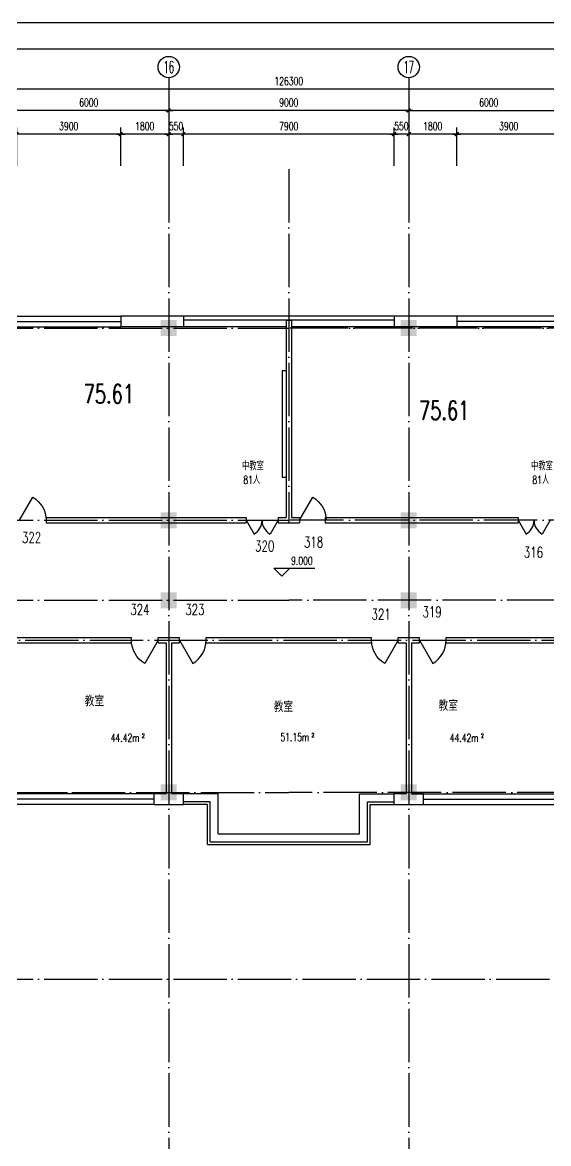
# Model space of a CAD drawing. Extents: x 165127 to 1058185, y 60808 to 144908.
# Drawn here: x 587235 to 606967, y 102894 to 144908 of the extents above; entities that cross this region are included whole.
import ezdxf
from ezdxf.enums import TextEntityAlignment as Align

# ---------------------------------------------------------------- set-up
doc = ezdxf.new("R2010")
doc.units = 0
doc.header["$LTSCALE"] = 1000
doc.linetypes.add('DOTE', pattern=[2.42, 2, -0.2, 0.02, -0.2])
doc.layers.get('0').update_dxf_attribs({"linetype": 'CONTINUOUS'})
doc.layers.get('DEFPOINTS').update_dxf_attribs({"linetype": 'CONTINUOUS'})
for name, color, linetype in [('AXIS', 3, 'CONTINUOUS'), ('AXIS_TEXT', 7, 'CONTINUOUS'), ('COLUMN', 7, 'CONTINUOUS'), ('DOTE', 1, 'DOTE'), ('PUB_DIM', 3, 'CONTINUOUS'), ('PUB_TEXT', 7, 'CONTINUOUS'), ('WALL', 255, 'CONTINUOUS'), ('WINDOW', 2, 'CONTINUOUS'), ('WINDOW_TEXT', 7, 'CONTINUOUS'), ('面积注记', 7, 'CONTINUOUS')]:
    doc.layers.add(name, color=color, linetype=linetype)
doc.styles.add('_HZTXT', font='romans.shx', dxfattribs={"width": 0.7, "bigfont": 'z.shx'})
doc.styles.add('COMPLEX', font='COMPLEX')
doc.styles.add('DIM_FONT', font='SIMPLEX.shx', dxfattribs={"width": 0.7})
doc.styles.add('SIMPLEX', font='SIMPLEX.SHX')
doc.dimstyles.new('AXIS', dxfattribs={"dimtxt": 300, "dimasz": 1, "dimexe": 250, "dimexo": 300, "dimgap": 150, "dimtad": 1, "dimdec": 0, "dimdsep": 46, "dimtxsty": 'DIM_FONT', "dimblk": '_DIMX', "dimcen": 2.5, "dimse1": 1, "dimse2": 1, "dimclrt": 7, "dimadec": 0, "dimazin": 0, "dimtfac": 1, "dimtdec": 0, "dimtix": 1, "dimtmove": 2, "dimatfit": 3, "dimldrblk": '_DIMX', "dimfxl": 1, "dimarcsym": 0})
doc.dimstyles.new('DIMA', dxfattribs={"dimtxt": 300, "dimasz": 1, "dimexe": 250, "dimexo": 300, "dimgap": 150, "dimtad": 1, "dimdec": 0, "dimdsep": 46, "dimtxsty": 'DIM_FONT', "dimblk": '_DIMX', "dimcen": 2.5, "dimse1": 1, "dimclrt": 7, "dimadec": 0, "dimazin": 0, "dimtfac": 1, "dimtdec": 0, "dimtix": 1, "dimtmove": 2, "dimatfit": 3, "dimldrblk": '_DIMX', "dimfxl": 1, "dimarcsym": 0})
doc.dimstyles.new('DIMB', dxfattribs={"dimtxt": 300, "dimasz": 1, "dimexe": 250, "dimexo": 300, "dimgap": 150, "dimtad": 1, "dimdec": 0, "dimdsep": 46, "dimtxsty": 'DIM_FONT', "dimblk": '_DIMX', "dimcen": 2.5, "dimse2": 1, "dimclrt": 7, "dimadec": 0, "dimazin": 0, "dimtfac": 1, "dimtdec": 0, "dimtix": 1, "dimtmove": 2, "dimatfit": 3, "dimldrblk": '_DIMX', "dimfxl": 1, "dimarcsym": 0})
doc.dimstyles.new('DIMN', dxfattribs={"dimtxt": 300, "dimasz": 1, "dimexe": 250, "dimexo": 300, "dimgap": 150, "dimtad": 1, "dimdec": 0, "dimdsep": 46, "dimtxsty": 'DIM_FONT', "dimblk": '_DIMX', "dimcen": 2.5, "dimclrt": 7, "dimadec": 0, "dimazin": 0, "dimtfac": 1, "dimtdec": 0, "dimtix": 1, "dimtmove": 2, "dimatfit": 3, "dimldrblk": '_DIMX', "dimfxl": 1, "dimarcsym": 0})

# ---------------------------------------------------------------- blocks, each defined once
blk = doc.blocks.new('_FZH')
blk.add_solid([(-0.5, -0.5), (0.5, -0.5), (-0.5, 0.5), (0.5, 0.5)])
blk = doc.blocks.new('A$C34131D43')
at = {"color": 243}
blk.add_line((0, 84100), (160900, 84100), dxfattribs=at)
at = {"color": 244}
blk.add_line((159900, 83100), (2500, 83100), dxfattribs=at)
blk = doc.blocks.new('_AXISO')
blk.add_circle((0, 0), 0.5)
at = {"layer": 'AXIS_TEXT', "style": 'COMPLEX', "width": 1.041667}
blk.add_attdef('A', text='', height=0.56, dxfattribs=at).set_placement((-0.25, -0.28), (0.25, -0.28), align=Align.FIT)
blk = doc.blocks.new('_DIMX')
blk.add_line((-150, 0), (150, 0))
at = {"const_width": 50}
blk.add_lwpolyline([(-70, -70), (70, 70)], dxfattribs=at)
blk = doc.blocks.new('*D611')
at = {"color": 0, "linetype": 'ByBlock'}
blk.add_line((688128, 196199), (679130, 196199), dxfattribs=at)
at = {"layer": 'DEFPOINTS', "color": 0, "linetype": 'ByBlock'}
for p in [(679129, 196199), (679129, 193999), (688129, 193999)]:
    blk.add_point(p, dxfattribs=at)
at = {"color": 0, "linetype": 'ByBlock', "rotation": 180}
blk.add_blockref('_DIMX', (679129, 196199), dxfattribs=at)
at = {"color": 0, "linetype": 'ByBlock'}
blk.add_blockref('_DIMX', (688129, 196199), dxfattribs=at)
at = {"color": 7, "linetype": 'ByBlock', "insert": (683629, 196499), "char_height": 300, "attachment_point": 5, "style": 'DIM_FONT'}
blk.add_mtext('9000', dxfattribs=at)
blk = doc.blocks.new('*D612')
at = {"color": 0, "linetype": 'ByBlock'}
blk.add_line((679128, 196199), (673130, 196199), dxfattribs=at)
at = {"layer": 'DEFPOINTS', "color": 0, "linetype": 'ByBlock'}
for p in [(673129, 196199), (673129, 193999), (679129, 193999)]:
    blk.add_point(p, dxfattribs=at)
at = {"color": 0, "linetype": 'ByBlock', "rotation": 180}
blk.add_blockref('_DIMX', (673129, 196199), dxfattribs=at)
at = {"color": 0, "linetype": 'ByBlock'}
blk.add_blockref('_DIMX', (679129, 196199), dxfattribs=at)
at = {"color": 7, "linetype": 'ByBlock', "insert": (676129, 196499), "char_height": 300, "attachment_point": 5, "style": 'DIM_FONT'}
blk.add_mtext('6000', dxfattribs=at)
blk = doc.blocks.new('*D621')
at = {"color": 0, "linetype": 'ByBlock'}
for p, q in [((620479, 194299), (620479, 197249)), ((746779, 194299), (746779, 197249)), ((746778, 196999), (620480, 196999))]:
    blk.add_line(p, q, dxfattribs=at)
at = {"layer": 'DEFPOINTS', "color": 0, "linetype": 'ByBlock'}
for p in [(620479, 196999), (620479, 193999), (746779, 193999)]:
    blk.add_point(p, dxfattribs=at)
at = {"color": 0, "linetype": 'ByBlock', "rotation": 180}
blk.add_blockref('_DIMX', (620479, 196999), dxfattribs=at)
at = {"color": 0, "linetype": 'ByBlock'}
blk.add_blockref('_DIMX', (746779, 196999), dxfattribs=at)
at = {"color": 7, "linetype": 'ByBlock', "insert": (683629, 197299), "char_height": 300, "attachment_point": 5, "style": 'DIM_FONT'}
blk.add_mtext('126300', dxfattribs=at)
blk = doc.blocks.new('*D702')
at = {"color": 0, "linetype": 'ByBlock'}
blk.add_line((688130, 196199), (694128, 196199), dxfattribs=at)
at = {"layer": 'DEFPOINTS', "color": 0, "linetype": 'ByBlock'}
for p in [(694129, 196199), (688129, 193999), (694129, 193999)]:
    blk.add_point(p, dxfattribs=at)
at = {"color": 0, "linetype": 'ByBlock', "rotation": 180}
blk.add_blockref('_DIMX', (688129, 196199), dxfattribs=at)
at = {"color": 0, "linetype": 'ByBlock'}
blk.add_blockref('_DIMX', (694129, 196199), dxfattribs=at)
at = {"color": 7, "linetype": 'ByBlock', "insert": (691129, 196499), "char_height": 300, "attachment_point": 5, "style": 'DIM_FONT'}
blk.add_mtext('6000', dxfattribs=at)
blk = doc.blocks.new('_DBLK')
blk.add_line((-0.5, 0), (0, -0.866))
blk.add_arc((-0.5, 0), 1, 300, 0)
at = {"layer": 'WINDOW_TEXT', "style": 'SIMPLEX', "flags": 9}
blk.add_attdef('A', text='', height=1, dxfattribs=at).set_placement((0, 1.5), align=Align.MIDDLE)
blk = doc.blocks.new('_DBLK1')
for p, q in [((-0.5, 0), (-0.25, -0.433)), ((0.5, 0), (0.25, -0.433))]:
    blk.add_line(p, q)
for centre, start, end in [((-0.5, 0), 300, 0), ((0.5, 0), 180, 240)]:
    blk.add_arc(centre, 0.5, start, end)
at = {"layer": 'WINDOW_TEXT', "style": 'SIMPLEX', "flags": 9}
blk.add_attdef('A', text='', height=1, dxfattribs=at).set_placement((0, 1.5), align=Align.MIDDLE)
blk = doc.blocks.new('_WBLK')
for p, q in [((-0.5, 0.5), (0.5, 0.5)), ((-0.5, 0), (0.5, 0)), ((-0.5, -0.5), (0.5, -0.5))]:
    blk.add_line(p, q)
at = {"layer": 'WINDOW_TEXT', "style": 'SIMPLEX', "flags": 9}
blk.add_attdef('A', text='', height=1, dxfattribs=at).set_placement((0, 1.5), align=Align.MIDDLE)
blk = doc.blocks.new('*D880')
at = {"color": 0, "linetype": 'ByBlock'}
for p, q in [((856069, 139530), (856069, 140971)), ((859969, 139530), (859969, 140971)), ((859968, 140721), (856070, 140721))]:
    blk.add_line(p, q, dxfattribs=at)
at = {"layer": 'DEFPOINTS', "color": 0, "linetype": 'ByBlock'}
for p in [(856069, 140721), (856069, 139230), (859969, 139230)]:
    blk.add_point(p, dxfattribs=at)
at = {"color": 0, "linetype": 'ByBlock', "rotation": 180}
blk.add_blockref('_DIMX', (856069, 140721), dxfattribs=at)
at = {"color": 0, "linetype": 'ByBlock'}
blk.add_blockref('_DIMX', (859969, 140721), dxfattribs=at)
at = {"color": 7, "linetype": 'ByBlock', "insert": (858019, 141021), "char_height": 300, "attachment_point": 5, "style": 'DIM_FONT'}
blk.add_mtext('3900', dxfattribs=at)
blk = doc.blocks.new('*D881')
at = {"color": 0, "linetype": 'ByBlock'}
for p, q in [((859969, 139530), (859969, 140971)), ((861768, 140721), (859970, 140721))]:
    blk.add_line(p, q, dxfattribs=at)
at = {"layer": 'DEFPOINTS', "color": 0, "linetype": 'ByBlock'}
for p in [(859969, 140721), (859969, 139230), (861769, 139230)]:
    blk.add_point(p, dxfattribs=at)
at = {"color": 0, "linetype": 'ByBlock', "rotation": 180}
blk.add_blockref('_DIMX', (859969, 140721), dxfattribs=at)
at = {"color": 0, "linetype": 'ByBlock'}
blk.add_blockref('_DIMX', (861769, 140721), dxfattribs=at)
at = {"color": 7, "linetype": 'ByBlock', "insert": (860869, 141021), "char_height": 300, "attachment_point": 5, "style": 'DIM_FONT'}
blk.add_mtext('1800', dxfattribs=at)
blk = doc.blocks.new('*D882')
at = {"color": 0, "linetype": 'ByBlock'}
for p, q in [((862319, 139530), (862319, 140971)), ((861768, 140721), (861767, 140721)), ((862319, 140721), (861769, 140721)), ((862320, 140721), (862321, 140721))]:
    blk.add_line(p, q, dxfattribs=at)
at = {"layer": 'DEFPOINTS', "color": 0, "linetype": 'ByBlock'}
for p in [(861769, 140721), (861769, 139230), (862319, 139230)]:
    blk.add_point(p, dxfattribs=at)
at = {"color": 0, "linetype": 'ByBlock'}
blk.add_blockref('_DIMX', (861769, 140721), dxfattribs=at)
at = {"color": 0, "linetype": 'ByBlock', "rotation": 180}
blk.add_blockref('_DIMX', (862319, 140721), dxfattribs=at)
at = {"color": 7, "linetype": 'ByBlock', "insert": (862044, 141021), "char_height": 300, "attachment_point": 5, "style": 'DIM_FONT'}
blk.add_mtext('550', dxfattribs=at)
blk = doc.blocks.new('*D883')
at = {"color": 0, "linetype": 'ByBlock'}
for p, q in [((862319, 139530), (862319, 140971)), ((870219, 139530), (870219, 140971)), ((870218, 140721), (862320, 140721))]:
    blk.add_line(p, q, dxfattribs=at)
at = {"layer": 'DEFPOINTS', "color": 0, "linetype": 'ByBlock'}
for p in [(862319, 140721), (862319, 139230), (870219, 139230)]:
    blk.add_point(p, dxfattribs=at)
at = {"color": 0, "linetype": 'ByBlock', "rotation": 180.0000000000002}
blk.add_blockref('_DIMX', (862319, 140721), dxfattribs=at)
at = {"color": 0, "linetype": 'ByBlock'}
blk.add_blockref('_DIMX', (870219, 140721), dxfattribs=at)
at = {"color": 7, "linetype": 'ByBlock', "insert": (866269, 141021), "char_height": 300, "attachment_point": 5, "style": 'DIM_FONT'}
blk.add_mtext('7900', dxfattribs=at)
blk = doc.blocks.new('*D884')
at = {"color": 0, "linetype": 'ByBlock'}
for p, q in [((870219, 139530), (870219, 140971)), ((870218, 140721), (870217, 140721)), ((870769, 140721), (870219, 140721)), ((870770, 140721), (870771, 140721))]:
    blk.add_line(p, q, dxfattribs=at)
at = {"layer": 'DEFPOINTS', "color": 0, "linetype": 'ByBlock'}
for p in [(870219, 140721), (870219, 139230), (870769, 139230)]:
    blk.add_point(p, dxfattribs=at)
at = {"color": 0, "linetype": 'ByBlock'}
blk.add_blockref('_DIMX', (870219, 140721), dxfattribs=at)
at = {"color": 0, "linetype": 'ByBlock', "rotation": 180}
blk.add_blockref('_DIMX', (870769, 140721), dxfattribs=at)
at = {"color": 7, "linetype": 'ByBlock', "insert": (870494, 141021), "char_height": 300, "attachment_point": 5, "style": 'DIM_FONT'}
blk.add_mtext('550', dxfattribs=at)
blk = doc.blocks.new('*D885')
at = {"color": 0, "linetype": 'ByBlock'}
for p, q in [((872569, 139530), (872569, 140971)), ((872568, 140721), (870770, 140721))]:
    blk.add_line(p, q, dxfattribs=at)
at = {"layer": 'DEFPOINTS', "color": 0, "linetype": 'ByBlock'}
for p in [(870769, 140721), (870769, 139230), (872569, 139230)]:
    blk.add_point(p, dxfattribs=at)
at = {"color": 0, "linetype": 'ByBlock', "rotation": 180}
blk.add_blockref('_DIMX', (870769, 140721), dxfattribs=at)
at = {"color": 0, "linetype": 'ByBlock'}
blk.add_blockref('_DIMX', (872569, 140721), dxfattribs=at)
at = {"color": 7, "linetype": 'ByBlock', "insert": (871669, 141021), "char_height": 300, "attachment_point": 5, "style": 'DIM_FONT'}
blk.add_mtext('1800', dxfattribs=at)
blk = doc.blocks.new('*D886')
at = {"color": 0, "linetype": 'ByBlock'}
for p, q in [((872569, 139530), (872569, 140971)), ((876469, 139530), (876469, 140971)), ((876468, 140721), (872570, 140721))]:
    blk.add_line(p, q, dxfattribs=at)
at = {"layer": 'DEFPOINTS', "color": 0, "linetype": 'ByBlock'}
for p in [(872569, 140721), (872569, 139230), (876469, 139230)]:
    blk.add_point(p, dxfattribs=at)
at = {"color": 0, "linetype": 'ByBlock', "rotation": 180}
blk.add_blockref('_DIMX', (872569, 140721), dxfattribs=at)
at = {"color": 0, "linetype": 'ByBlock'}
blk.add_blockref('_DIMX', (876469, 140721), dxfattribs=at)
at = {"color": 7, "linetype": 'ByBlock', "insert": (874519, 141021), "char_height": 300, "attachment_point": 5, "style": 'DIM_FONT'}
blk.add_mtext('3900', dxfattribs=at)

msp = doc.modelspace()

# ---------------------------------------------------------------- linework, layer by layer
at = {"layer": 'AXIS'}
for p, q in [((592723.4, 142836.6), (592723.4, 139407.6)), ((601723.4, 142836.6), (601723.4, 139407.6))]:
    msp.add_line(p, q, dxfattribs=at)
at = {"layer": 'DOTE'}
for p, q in [((592723.4, 139407.6), (592723.4, 71351.8)), ((597223.4, 139407.6), (597223.4, 126153.1)), ((601723.4, 139407.6), (601723.4, 71351.8)), ((529976.8, 133453.1), (597223.4, 133453.1)), ((621223.4, 133453.1), (597223.4, 133453.1)), ((664620, 133453.1), (597223.4, 133453.1)), ((529976.8, 126253.1), (597223.4, 126253.1)), ((664620, 126253.1), (597223.4, 126253.1)), ((529976.8, 123253.1), (597223.4, 123253.1)), ((646123.4, 123253.1), (597223.4, 123253.1)), ((584923.4, 121753.1), (609423.4, 121753.1)), ((557623.4, 116053.1), (597223.4, 116053.1)), ((636823.4, 116053.1), (597223.4, 116053.1)), ((529976.8, 109053.1), (664620, 109053.1))]:
    msp.add_line(p, q, dxfattribs=at)
at = {"layer": 'PUB_DIM'}
for p, q in [((596664.3, 124459.8), (597264.3, 124459.8)), ((596964.3, 124159.8), (596664.3, 124459.8)), ((597264.3, 124459.8), (596964.3, 124159.8)), ((596964.3, 124459.8), (598198.2, 124459.8))]:
    msp.add_line(p, q, dxfattribs=at)
at = {"layer": 'WALL'}
for p, q in [((590923.4, 133903.1), (590923.4, 133503.1)), ((593273.4, 133903.1), (590923.4, 133903.1)), ((593273.4, 133903.1), (593273.4, 133503.1)), ((597123.4, 133753.1), (597123.4, 126353.1)), ((597123.4, 133753.1), (597323.4, 133753.1)), ((597323.4, 133753.1), (597323.4, 126353.1)), ((601173.5, 133903.1), (601173.5, 133503.1)), ((603523.4, 133903.1), (601173.5, 133903.1)), ((603523.4, 133903.1), (603523.4, 133503.1)), ((593273.4, 133503.1), (590923.4, 133503.1)), ((603523.4, 133503.1), (601173.5, 133503.1)), ((588123.4, 126353.1), (588123.4, 126153.1)), ((588123.4, 126353.1), (595623.4, 126353.1)), ((588123.4, 126153.1), (595623.4, 126153.1)), ((595623.4, 126353.1), (595623.4, 126153.1)), ((596823.4, 126353.1), (596823.4, 126153.1)), ((596823.4, 126353.1), (597123.4, 126353.1)), ((596823.4, 126153.1), (597623.4, 126153.1)), ((597323.4, 126353.1), (597623.4, 126353.1)), ((597623.4, 126353.1), (597623.4, 126153.1)), ((598593.4, 126353.1), (598593.4, 126153.1)), ((598593.4, 126353.1), (605823.4, 126353.1)), ((598593.4, 126153.1), (605823.4, 126153.1)), ((605823.4, 126353.1), (605823.4, 126153.1)), ((586323.4, 121853.1), (591323.4, 121853.1)), ((591323.4, 121653.1), (591323.4, 121853.1)), ((592323.4, 121853.1), (593123.4, 121853.1)), ((592323.4, 121653.1), (592323.4, 121853.1)), ((593123.4, 121653.1), (593123.4, 121853.1)), ((594123.4, 121853.1), (600323.4, 121853.1)), ((594123.4, 121653.1), (594123.4, 121853.1)), ((600323.4, 121653.1), (600323.4, 121853.1)), ((601323.4, 121853.1), (602123.4, 121853.1)), ((601323.4, 121653.1), (601323.4, 121853.1)), ((602123.4, 121653.1), (602123.4, 121853.1)), ((603123.4, 121853.1), (608123.4, 121853.1)), ((603123.4, 121653.1), (603123.4, 121853.1)), ((586323.4, 121653.1), (591323.4, 121653.1)), ((592323.4, 121653.1), (592623.4, 121653.1)), ((592623.4, 121653.1), (592623.4, 116003.1)), ((592823.4, 121653.1), (593123.4, 121653.1)), ((592823.4, 121653.1), (592823.4, 116003.1)), ((594123.4, 121653.1), (600323.4, 121653.1)), ((601323.4, 121653.1), (601623.4, 121653.1)), ((601623.4, 121653.1), (601623.4, 116003.1)), ((601823.4, 121653.1), (602123.4, 121653.1)), ((601823.4, 121653.1), (601823.4, 116003.1)), ((603123.4, 121653.1), (608123.4, 121653.1)), ((592623.4, 116003.1), (592173.4, 116003.1)), ((592173.4, 115603.1), (592173.4, 116003.1)), ((593273.4, 116003.1), (592823.4, 116003.1)), ((593273.4, 115603.1), (593273.4, 116003.1)), ((601623.4, 116003.1), (601173.4, 116003.1)), ((601173.4, 115603.1), (601173.4, 116003.1)), ((602273.4, 116003.1), (601823.4, 116003.1)), ((602273.4, 115603.1), (602273.4, 116003.1)), ((592173.4, 115603.1), (593273.4, 115603.1)), ((601173.4, 115603.1), (602273.4, 115603.1))]:
    msp.add_line(p, q, dxfattribs=at)
at = {"layer": 'WINDOW'}
for p, q in [((601173.5, 133903.1), (593273.4, 133903.1)), ((601173.5, 133753.1), (593273.4, 133753.1)), ((597123.4, 133502), (593273.4, 133502)), ((601173.5, 133502), (597323.4, 133502)), ((596973.4, 131853.1), (596973.4, 127853.1)), ((597123.4, 131853.1), (596973.4, 131853.1)), ((597123.4, 127853.1), (596973.4, 127853.1)), ((594573.4, 116003.1), (593273.4, 116003.1)), ((594573.4, 114503.1), (594573.4, 116003.1)), ((599873.4, 116003.1), (601173.4, 116003.1)), ((599873.4, 114503.1), (599873.4, 116003.1)), ((594273.4, 115703.1), (593273.4, 115703.1)), ((594173.4, 115603.1), (593273.4, 115603.1)), ((594173.4, 114103.1), (594173.4, 115603.1)), ((594273.4, 114203.1), (594273.4, 115703.1)), ((600173.4, 115703.1), (601173.4, 115703.1)), ((600173.4, 114203.1), (600173.4, 115703.1)), ((600273.4, 115603.1), (601173.4, 115603.1)), ((600273.4, 114103.1), (600273.4, 115603.1)), ((594573.4, 114503.1), (599873.4, 114503.1)), ((594173.4, 114103.1), (600273.4, 114103.1)), ((594273.4, 114203.1), (600173.4, 114203.1))]:
    msp.add_line(p, q, dxfattribs=at)
at = {"layer": '面积注记'}
for p, q in [((585023.4, 116053.1), (588923.4, 116053.1)), ((601823.4, 116003.1), (605723.4, 116003.1))]:
    msp.add_line(p, q, dxfattribs=at)

# ---------------------------------------------------------------- block references
at = {"layer": 'AXIS'}
ref = msp.add_blockref('_AXISO', (592723.4, 143236.6), dxfattribs=dict(at, xscale=800, yscale=800, zscale=800))
ref.add_attrib('A', '16', dxfattribs={"layer": 'AXIS_TEXT', "height": 448, "style": 'COMPLEX', "width": 0.646552}).set_placement((592523.4, 143012.6), (592923.4, 143012.6), align=Align.FIT)
ref = msp.add_blockref('_AXISO', (601723.4, 143236.6), dxfattribs=dict(at, xscale=800, yscale=800, zscale=800))
ref.add_attrib('A', '17', dxfattribs={"layer": 'AXIS_TEXT', "height": 448, "style": 'COMPLEX', "width": 0.646552}).set_placement((601523.4, 143012.6), (601923.4, 143012.6), align=Align.FIT)
at = {"layer": 'COLUMN', "yscale": 600, "zscale": 600}
for p, xscale in [((592723.4, 133453.1), 600), ((601723.4, 133453.1), 600), ((592723.4, 126253.1), 600), ((601723.4, 126253.1), -600), ((592723.4, 123253.1), 600), ((601723.4, 123253.1), -600), ((592723.4, 116053.1), 600), ((601723.4, 116053.1), -600)]:
    msp.add_blockref('_FZH', p, dxfattribs=dict(at, xscale=xscale))
at = {"layer": 'WINDOW'}
msp.add_blockref('A$C34131D43', (520972, 60808.1), dxfattribs=at)
for name, p, xscale, yscale, zscale in [('_WBLK', (588973.4, 133703.1), 3900, 399.9999999999708, 3900), ('_WBLK', (605473.4, 133703.1), -3900, 399.9999999999708, 3900), ('_DBLK1', (596223.4, 126253.1), 1200, 1200, 1200), ('_DBLK1', (606423.4, 126253.1), 1200, 1200, 1200), ('_DBLK', (591823.4, 121753.1), -1000, 1000, 1000), ('_DBLK', (593623.4, 121753.1), 1000, 1000, 1000), ('_DBLK', (600823.4, 121753.1), -1000, 1000, 1000), ('_DBLK', (602623.4, 121753.1), 1000, 1000, 1000)]:
    msp.add_blockref(name, p, dxfattribs=dict(at, xscale=xscale, yscale=yscale, zscale=zscale))
at = {"layer": 'WINDOW', "rotation": 180}
for name, p, xscale, yscale, zscale in [('_DBLK', (587623.4, 126253.1), -1000, 1000, 1000), ('_DBLK', (598123.4, 126253.1), -1000, 1000, 1000), ('_WBLK', (588823.4, 115803.1), 6700, 399.9999999999708, 6700), ('_WBLK', (605623.4, 115803.1), -6700, 399.9999999999708, 6700)]:
    msp.add_blockref(name, p, dxfattribs=dict(at, xscale=xscale, yscale=yscale, zscale=zscale))

# ---------------------------------------------------------------- texts
at = {"layer": 'PUB_DIM', "style": 'DIM_FONT', "width": 0.7}
msp.add_text('9.000', height=300, dxfattribs=at).set_placement((597715.2, 124736.3), align=Align.MIDDLE)
at = {"layer": 'PUB_TEXT', "width": 0.7}
for s, height, style, p in [('中教室', 300, '_HZTXT', (595469.2, 128129.9)), ('中教室', 300, '_HZTXT', (606308.1, 128129.9)), ('81人', 300, '_HZTXT', (595518.5, 127617.4)), ('81人', 300, '_HZTXT', (606357.4, 127617.4)), (' 2', 150, 'DIM_FONT', (591627.6, 118099.9)), (' 2', 150, 'DIM_FONT', (597989.9, 118128)), (' 2', 150, 'DIM_FONT', (604340.8, 118099.9))]:
    msp.add_text(s, height=height, dxfattribs=dict(at, style=style)).set_placement(p)
at = {"layer": 'PUB_TEXT', "style": 'DIM_FONT', "width": 0.7}
for s, p in [('44.42m', (591627.6, 118099.9)), ('51.15m', (597989.9, 118128)), ('44.42m', (604340.8, 118099.9))]:
    msp.add_text(s, height=300, dxfattribs=at).set_placement(p, align=Align.MIDDLE_RIGHT)
at = {"layer": '面积注记', "attachment_point": 1, "style": 'DIM_FONT'}
for s, insert, char_height, width in [('75.61', (589531.5, 131334.5), 700, 2454.969), ('75.61', (602105.3, 130721.3), 700, 2630.326), ('322', (587220.3, 125809.9), 400, 1072.498), ('318', (597795.7, 125633.5), 400, 1072.498), ('320', (595961.1, 125486.4), 400, 1072.498), ('316', (606036.2, 125251.3), 400, 1072.498), ('324', (591281.7, 123104.5), 400, 1072.498), ('323', (593341.8, 123104.5), 400, 1072.498), ('321', (600326.7, 122928.2), 400, 1072.498), ('319', (602239.7, 123016.4), 400, 1072.498), ('{\\Fromans,z|c134;教室}', (589571.2, 119680.1), 400, 2293.253), ('{\\Fromans,z|c134;教室}', (596660, 119468.2), 400, 1865.678), ('{\\Fromans,z|c134;教室}', (602837.3, 119512.4), 400, 2412.024)]:
    msp.add_mtext(s, dxfattribs=dict(at, insert=insert, char_height=char_height, width=width))

# ---------------------------------------------------------------- dimensions: what is measured, and where the dimension line sits
at = {"layer": 'AXIS'}
dim = msp.add_aligned_dim(p1=(660373.4, 139407.6), p2=(534073.4, 139407.6), distance=-3000, dimstyle='DIMN', dxfattribs=at)
dim.commit()
dim.dimension.update_dxf_attribs({"geometry": '*D621', "text_midpoint": (597223.4, 142707.6), "insert": (-86405.6, -54591.7)})
for base, p1, p2, picture, middle in [((586723.4, 141607.6), (592723.4, 139407.6), (586723.4, 139407.6), '*D612', (589723.4, 141907.6)), ((592723.4, 141607.6), (601723.4, 139407.6), (592723.4, 139407.6), '*D611', (597223.4, 141907.6)), ((607723.1, 141607.6), (601723.1, 139407.6), (607723.1, 139407.6), '*D702', (604723.1, 141907.6))]:
    dim = msp.add_linear_dim(base=base, p1=p1, p2=p2, dimstyle='AXIS', dxfattribs=at)
    dim.commit()
    dim.dimension.update_dxf_attribs({"geometry": picture, "text_midpoint": middle, "insert": (-86405.6, -54591.7)})
at = {"layer": 'PUB_DIM'}
for p1, p2, dimstyle, picture, middle in [((590923.4, 139230.3), (587023.4, 139230.3), 'DIMN', '*D880', (588973.4, 141021.5)), ((592723.4, 139230.3), (590923.4, 139230.3), 'DIMA', '*D881', (591823.4, 141021.5)), ((593273.4, 139230.3), (592723.4, 139230.3), 'DIMB', '*D882', (592998.4, 141021.5)), ((601173.5, 139230.3), (593273.4, 139230.3), 'DIMN', '*D883', (597223.4, 141021.5)), ((601723.4, 139230.3), (601173.5, 139230.3), 'DIMA', '*D884', (601448.5, 141021.5)), ((603523.4, 139230.3), (601723.4, 139230.3), 'DIMB', '*D885', (602623.4, 141021.5)), ((607423.4, 139230.3), (603523.4, 139230.3), 'DIMN', '*D886', (605473.4, 141021.5))]:
    dim = msp.add_aligned_dim(p1=p1, p2=p2, distance=-1491.2, dimstyle=dimstyle, dxfattribs=at)
    dim.commit()
    dim.dimension.update_dxf_attribs({"geometry": picture, "text_midpoint": middle, "insert": (-269046, 0)})

doc.saveas('drawing.dxf')
